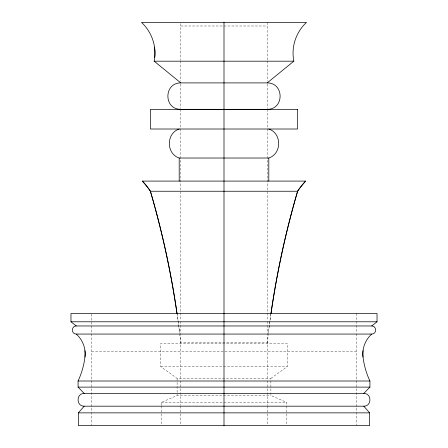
<?xml version="1.0" encoding="UTF-8"?>
<svg xmlns="http://www.w3.org/2000/svg" width="448" height="448" viewBox="0 0 448 448"><rect width="100%" height="100%" fill="white"/><g stroke="black" fill="none" stroke-linecap="round" stroke-linejoin="round"><path stroke-width="0.34" stroke-dasharray="2.24 1.68" d="M267.305 343.274L268.33 333.771M268.408 333.099L268.722 330.428M270.889 378.414L287.213 366.626L287.213 343.274L160.787 343.274L160.787 366.626L177.111 378.414L270.889 378.414L270.889 395.438L286.843 402.511L286.843 405.311M161.157 405.311L161.157 402.511L177.111 395.438L270.889 395.438M180.79 25.99L267.21 25.99M179.67 333.771L180.695 342.468L267.305 342.468M91.633 351.372L356.367 351.372M160.787 366.626L287.213 366.626M161.157 402.511L286.843 402.511M179.278 330.428L179.592 333.099M356.367 313.516L356.367 333.004M356.367 333.704L356.367 424.906M286.843 406.011L286.843 424.9M267.21 22.4L267.21 60.278M267.21 60.978L267.21 81.273M267.21 84.073L267.21 108.567M267.21 109.267L267.21 128.167M267.21 128.867L267.21 312.222M267.21 312.922L267.21 320.622M267.21 321.322L267.21 380.111M267.21 380.811L267.21 405.306M267.21 406.006L267.21 424.9M180.79 23.598L180.79 60.278M180.79 60.978L180.79 81.273M180.79 84.073L180.79 108.567M180.79 109.267L180.79 128.167M180.79 128.867L180.79 312.222M180.79 312.922L180.79 320.622M180.79 321.322L180.79 380.111M180.79 380.811L180.79 405.306M180.79 406.006L180.79 424.9M180.695 342.468L180.695 343.274M177.111 378.414L177.111 395.438M161.157 406.011L161.157 424.9M91.633 314.21L91.633 333.004M91.633 333.704L91.633 424.906M179.306 330.422A787.097 681.649 90 0 0 177.117 314.227A787.097 681.649 -90 0 1 179.306 330.422M270.883 314.227A787.097 681.649 90 0 0 268.694 330.422A787.097 681.649 -90 0 1 270.883 314.227"/><path stroke-width="0.67" d="M180.79 82.902L154.162 61.186L154.7 57.68A36.305 31.444 90 0 0 154.504 47.057C153.121 37.677 148.473 28.846 141.518 22.4L306.482 22.4C299.527 28.846 294.879 37.677 293.496 47.057A36.305 31.444 90 0 0 293.3 57.68L293.838 61.186L267.21 82.902L180.79 82.908C163.862 82.678 163.464 109.144 180.41 109.323L267.585 109.329C284.53 109.15 284.144 82.678 267.21 82.908M363.776 393.439C371.958 393.131 371.958 406.487 363.776 406.179L84.224 406.179C76.042 406.487 76.042 393.131 84.224 393.439L363.776 393.439L369.925 387.111L369.925 381.007A70.935 61.432 -90 0 1 363.02 357.034A23.01 19.925 -90 0 1 363.048 350.666C363.815 344.322 366.951 338.318 371.711 334.062C376.914 334.258 376.914 325.774 371.711 325.97L76.289 325.97C71.086 325.774 71.086 334.258 76.289 334.062L371.711 334.062M363.776 406.179L369.634 412.866L369.634 425.6L78.366 425.6L78.366 412.866L84.224 406.179M371.711 325.97L377.026 321.782L377.026 313.516L70.974 313.516L70.974 321.782L76.289 325.97M179.2 129.013C166.062 133.202 166.062 153.838 179.2 158.026L268.8 158.026C281.938 153.838 281.938 133.202 268.8 129.013M154.162 61.186L293.838 61.186M142.335 181.087L305.665 181.087A82.354 71.322 -90 0 0 297.578 191.24L150.416 191.24A82.354 71.322 90 0 0 142.33 181.093A82.354 71.322 -90 0 1 150.422 191.24M70.974 321.782L377.026 321.782M84.224 393.439L78.075 387.111L78.075 381.007L369.925 381.007M78.075 387.111L369.925 387.111M78.366 412.866L369.634 412.866M76.289 334.062C81.049 338.318 84.185 344.322 84.952 350.666A23.01 19.925 90 0 1 84.952 357.028A70.935 61.432 90 0 1 78.058 380.996M268.8 158.026L268.8 181.087M224 22.4L224 425.6M179.2 158.026L179.2 181.087M363.048 357.028A23.01 19.925 90 0 1 363.048 350.666M84.952 350.666A23.01 19.925 -90 0 1 84.952 357.028M154.504 47.057A36.305 31.444 -90 0 1 154.7 57.68M297.578 191.24A82.354 71.322 90 0 1 305.67 181.093M297.584 109.374L150.416 109.374L150.416 129.013L297.584 129.013L297.584 109.374M177.022 313.555A787.097 681.649 90 0 0 150.394 191.251A787.097 681.649 -90 0 1 177.022 313.555M297.606 191.251A787.097 681.649 90 0 0 270.978 313.555A787.097 681.649 -90 0 1 297.606 191.251"/></g></svg>
